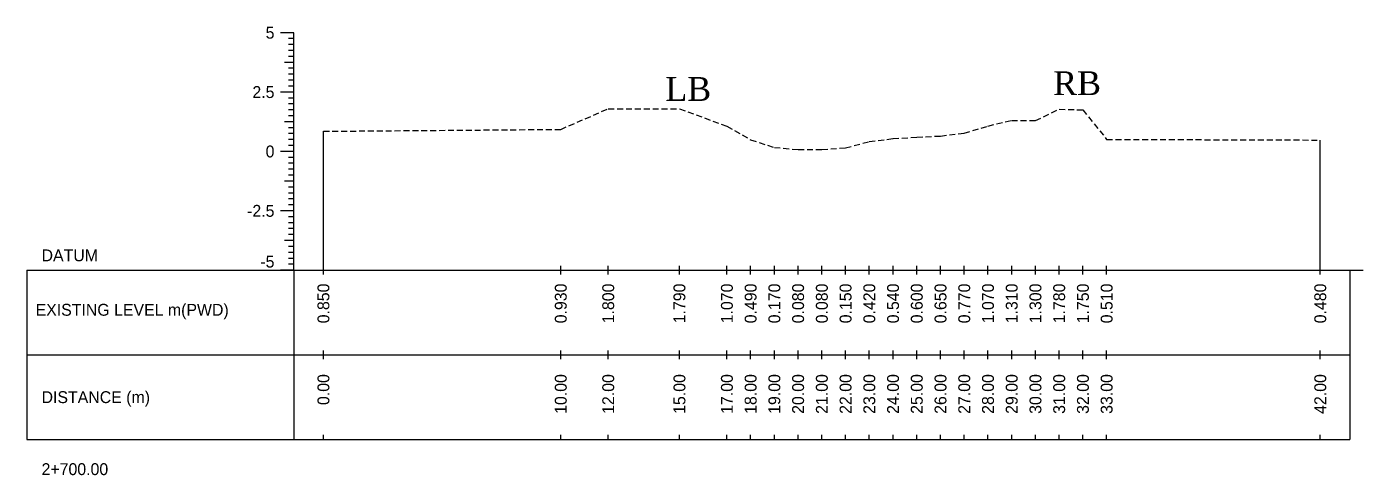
# Model space of a CAD drawing. Header units: inches. Extents: x 3247 to 4722, y -1199 to -293.
# Drawn here: x 4547.9 to 4604.2, y -1108.4 to -1089.5 of the extents above; entities that cross this region are included whole.
import ezdxf
from ezdxf.enums import TextEntityAlignment as Align

# ---------------------------------------------------------------- set-up
doc = ezdxf.new("R2010")
doc.units = ezdxf.units.IN
doc.header["$MEASUREMENT"] = 0
doc.linetypes.add('HIDDEN', pattern=[0.375, 0.25, -0.125])
doc.layers.add('CS_Drawing', color=7, linetype='Continuous')
doc.layers.add('GL', color=3, linetype='HIDDEN')
doc.styles.add('romans', font='romans.shx')

msp = doc.modelspace()

# ---------------------------------------------------------------- linework, layer by layer
at = {"layer": 'CS_Drawing'}
for p, q in [((4559.151, -1089.724), (4558.588, -1089.724)), ((4559.151, -1089.724), (4558.757, -1089.724)), ((4559.151, -1089.724), (4558.926, -1089.724)), ((4559.151, -1089.974), (4558.926, -1089.974)), ((4559.151, -1099.724), (4559.151, -1089.724)), ((4559.151, -1090.224), (4558.926, -1090.224)), ((4559.151, -1090.474), (4558.926, -1090.474)), ((4559.151, -1090.724), (4558.926, -1090.724)), ((4559.151, -1090.974), (4558.757, -1090.974)), ((4559.151, -1090.974), (4558.926, -1090.974)), ((4559.151, -1091.224), (4558.926, -1091.224)), ((4559.151, -1091.474), (4558.926, -1091.474)), ((4559.151, -1091.724), (4558.926, -1091.724)), ((4559.151, -1092.224), (4558.588, -1092.224)), ((4559.151, -1092.224), (4558.757, -1092.224)), ((4559.151, -1091.974), (4558.926, -1091.974)), ((4559.151, -1092.224), (4558.926, -1092.224)), ((4559.151, -1092.474), (4558.926, -1092.474)), ((4559.151, -1092.724), (4558.926, -1092.724)), ((4559.151, -1092.974), (4558.926, -1092.974)), ((4559.151, -1093.474), (4558.757, -1093.474)), ((4559.151, -1093.224), (4558.926, -1093.224)), ((4559.151, -1093.474), (4558.926, -1093.474)), ((4559.151, -1093.724), (4558.926, -1093.724)), ((4559.151, -1093.974), (4558.926, -1093.974)), ((4560.401, -1099.724), (4560.401, -1093.874)), ((4559.151, -1094.224), (4558.926, -1094.224)), ((4559.151, -1094.474), (4558.926, -1094.474)), ((4602.401, -1099.724), (4602.401, -1094.244)), ((4559.151, -1094.724), (4558.588, -1094.724)), ((4559.151, -1094.724), (4558.757, -1094.724)), ((4559.151, -1094.724), (4558.926, -1094.724)), ((4559.151, -1094.974), (4558.926, -1094.974)), ((4559.151, -1095.224), (4558.926, -1095.224)), ((4559.151, -1095.474), (4558.926, -1095.474)), ((4559.151, -1095.724), (4558.926, -1095.724)), ((4559.151, -1095.974), (4558.757, -1095.974)), ((4559.151, -1095.974), (4558.926, -1095.974)), ((4559.151, -1096.224), (4558.926, -1096.224)), ((4559.151, -1096.474), (4558.926, -1096.474)), ((4559.151, -1096.724), (4558.926, -1096.724)), ((4559.151, -1097.224), (4558.588, -1097.224)), ((4559.151, -1097.224), (4558.757, -1097.224)), ((4559.151, -1096.974), (4558.926, -1096.974)), ((4559.151, -1097.224), (4558.926, -1097.224)), ((4559.151, -1097.474), (4558.926, -1097.474)), ((4559.151, -1097.724), (4558.926, -1097.724)), ((4559.151, -1097.974), (4558.926, -1097.974)), ((4559.151, -1098.474), (4558.757, -1098.474)), ((4559.151, -1098.224), (4558.926, -1098.224)), ((4559.151, -1098.474), (4558.926, -1098.474)), ((4559.151, -1098.724), (4558.926, -1098.724)), ((4559.151, -1098.974), (4558.926, -1098.974)), ((4547.901, -1099.724), (4559.151, -1099.724)), ((4547.901, -1099.724), (4547.901, -1106.849)), ((4559.151, -1099.724), (4558.588, -1099.724)), ((4559.151, -1099.724), (4558.757, -1099.724)), ((4559.151, -1099.224), (4558.926, -1099.224)), ((4559.151, -1099.474), (4558.926, -1099.474)), ((4559.151, -1099.724), (4558.926, -1099.724)), ((4559.151, -1099.724), (4603.651, -1099.724)), ((4559.151, -1099.724), (4559.151, -1106.849)), ((4560.401, -1099.911), (4560.401, -1099.536)), ((4570.401, -1099.911), (4570.401, -1099.536)), ((4572.401, -1099.911), (4572.401, -1099.536)), ((4575.401, -1099.911), (4575.401, -1099.536)), ((4577.401, -1099.911), (4577.401, -1099.536)), ((4578.401, -1099.911), (4578.401, -1099.536)), ((4579.401, -1099.911), (4579.401, -1099.536)), ((4580.401, -1099.911), (4580.401, -1099.536)), ((4581.401, -1099.911), (4581.401, -1099.536)), ((4582.401, -1099.911), (4582.401, -1099.536)), ((4583.401, -1099.911), (4583.401, -1099.536)), ((4584.401, -1099.911), (4584.401, -1099.536)), ((4585.401, -1099.911), (4585.401, -1099.536)), ((4586.401, -1099.911), (4586.401, -1099.536)), ((4587.401, -1099.911), (4587.401, -1099.536)), ((4588.401, -1099.911), (4588.401, -1099.536)), ((4589.401, -1099.911), (4589.401, -1099.536)), ((4590.401, -1099.911), (4590.401, -1099.536)), ((4591.401, -1099.911), (4591.401, -1099.536)), ((4592.401, -1099.911), (4592.401, -1099.536)), ((4593.401, -1099.911), (4593.401, -1099.536)), ((4602.401, -1099.911), (4602.401, -1099.536)), ((4603.651, -1099.724), (4604.213, -1099.724)), ((4603.651, -1099.724), (4604.044, -1099.724)), ((4603.651, -1099.724), (4603.876, -1099.724)), ((4603.651, -1099.724), (4603.651, -1106.849)), ((4560.401, -1103.474), (4560.401, -1103.099)), ((4570.401, -1103.474), (4570.401, -1103.099)), ((4572.401, -1103.474), (4572.401, -1103.099)), ((4575.401, -1103.474), (4575.401, -1103.099)), ((4577.401, -1103.474), (4577.401, -1103.099)), ((4578.401, -1103.474), (4578.401, -1103.099)), ((4579.401, -1103.474), (4579.401, -1103.099)), ((4580.401, -1103.474), (4580.401, -1103.099)), ((4581.401, -1103.474), (4581.401, -1103.099)), ((4582.401, -1103.474), (4582.401, -1103.099)), ((4583.401, -1103.474), (4583.401, -1103.099)), ((4584.401, -1103.474), (4584.401, -1103.099)), ((4585.401, -1103.474), (4585.401, -1103.099)), ((4586.401, -1103.474), (4586.401, -1103.099)), ((4587.401, -1103.474), (4587.401, -1103.099)), ((4588.401, -1103.474), (4588.401, -1103.099)), ((4589.401, -1103.474), (4589.401, -1103.099)), ((4590.401, -1103.474), (4590.401, -1103.099)), ((4591.401, -1103.474), (4591.401, -1103.099)), ((4592.401, -1103.474), (4592.401, -1103.099)), ((4593.401, -1103.474), (4593.401, -1103.099)), ((4602.401, -1103.474), (4602.401, -1103.099)), ((4547.901, -1103.286), (4559.151, -1103.286)), ((4559.151, -1103.286), (4603.651, -1103.286)), ((4559.151, -1103.286), (4603.651, -1103.286)), ((4547.901, -1106.849), (4559.151, -1106.849)), ((4559.151, -1106.849), (4603.651, -1106.849)), ((4560.401, -1106.849), (4560.401, -1106.661)), ((4570.401, -1106.849), (4570.401, -1106.661)), ((4572.401, -1106.849), (4572.401, -1106.661)), ((4575.401, -1106.849), (4575.401, -1106.661)), ((4577.401, -1106.849), (4577.401, -1106.661)), ((4578.401, -1106.849), (4578.401, -1106.661)), ((4579.401, -1106.849), (4579.401, -1106.661)), ((4580.401, -1106.849), (4580.401, -1106.661)), ((4581.401, -1106.849), (4581.401, -1106.661)), ((4582.401, -1106.849), (4582.401, -1106.661)), ((4583.401, -1106.849), (4583.401, -1106.661)), ((4584.401, -1106.849), (4584.401, -1106.661)), ((4585.401, -1106.849), (4585.401, -1106.661)), ((4586.401, -1106.849), (4586.401, -1106.661)), ((4587.401, -1106.849), (4587.401, -1106.661)), ((4588.401, -1106.849), (4588.401, -1106.661)), ((4589.401, -1106.849), (4589.401, -1106.661)), ((4590.401, -1106.849), (4590.401, -1106.661)), ((4591.401, -1106.849), (4591.401, -1106.661)), ((4592.401, -1106.849), (4592.401, -1106.661)), ((4593.401, -1106.849), (4593.401, -1106.661)), ((4602.401, -1106.849), (4602.401, -1106.661))]:
    msp.add_line(p, q, dxfattribs=at)
at = {"layer": 'GL'}
msp.add_lwpolyline([(4560.401, -1093.874), (4570.401, -1093.794), (4572.401, -1092.924), (4575.401, -1092.934), (4577.401, -1093.654), (4578.401, -1094.234), (4579.401, -1094.554), (4580.401, -1094.644), (4581.401, -1094.644), (4582.401, -1094.574), (4583.401, -1094.304), (4584.401, -1094.184), (4585.401, -1094.124), (4586.401, -1094.074), (4587.401, -1093.954), (4588.401, -1093.654), (4589.401, -1093.414), (4590.401, -1093.424), (4591.401, -1092.944), (4592.401, -1092.974), (4593.401, -1094.214), (4602.401, -1094.244)], dxfattribs=at)

# ---------------------------------------------------------------- texts
at = {"char_height": 1, "width": 685.10646, "attachment_point": 1, "style": 'romans'}
for s, insert in [('{\\fTimes New Roman|b0|i0|c0|p18;LB}', (4574.809, -1091.593)), ('{\\fTimes New Roman|b0|i0|c0|p18;RB}', (4591.148, -1091.349))]:
    msp.add_mtext(s, dxfattribs=dict(at, insert=insert))
at = {"layer": 'CS_Drawing'}
for s, p in [('5', (4558.338, -1089.724)), ('2.5', (4558.338, -1092.224)), ('0', (4558.338, -1094.724)), ('-2.5', (4558.338, -1097.224))]:
    msp.add_text(s, height=0.5, dxfattribs=at).set_placement(p, align=Align.MIDDLE_RIGHT)
for s, p in [('DATUM', (4548.526, -1099.099)), ('EXISTING LEVEL m(PWD)', (4548.275, -1101.39)), ('DISTANCE (m)', (4548.526, -1105.068)), ('2+700.00', (4548.526, -1108.099))]:
    msp.add_text(s, height=0.5, dxfattribs=at).set_placement(p, align=Align.MIDDLE_LEFT)
msp.add_text('-5', height=0.5, dxfattribs=at).set_placement((4558.338, -1099.611), align=Align.RIGHT)
for s, p in [('0.850', (4560.401, -1100.286)), ('0.930', (4570.401, -1100.286)), ('1.800', (4572.401, -1100.286)), ('1.790', (4575.401, -1100.286)), ('1.070', (4577.401, -1100.286)), ('0.490', (4578.401, -1100.286)), ('0.170', (4579.401, -1100.286)), ('0.080', (4580.401, -1100.286)), ('0.080', (4581.401, -1100.286)), ('0.150', (4582.401, -1100.286)), ('0.420', (4583.401, -1100.286)), ('0.540', (4584.401, -1100.286)), ('0.600', (4585.401, -1100.286)), ('0.650', (4586.401, -1100.286)), ('0.770', (4587.401, -1100.286)), ('1.070', (4588.401, -1100.286)), ('1.310', (4589.401, -1100.286)), ('1.300', (4590.401, -1100.286)), ('1.780', (4591.401, -1100.286)), ('1.750', (4592.401, -1100.286)), ('0.510', (4593.401, -1100.286)), ('0.480', (4602.401, -1100.286)), ('0.00', (4560.401, -1104.099)), ('10.00', (4570.401, -1104.099)), ('12.00', (4572.401, -1104.099)), ('15.00', (4575.401, -1104.099)), ('17.00', (4577.401, -1104.099)), ('18.00', (4578.401, -1104.099)), ('19.00', (4579.401, -1104.099)), ('20.00', (4580.401, -1104.099)), ('21.00', (4581.401, -1104.099)), ('22.00', (4582.401, -1104.099)), ('23.00', (4583.401, -1104.099)), ('24.00', (4584.401, -1104.099)), ('25.00', (4585.401, -1104.099)), ('26.00', (4586.401, -1104.099)), ('27.00', (4587.401, -1104.099)), ('28.00', (4588.401, -1104.099)), ('29.00', (4589.401, -1104.099)), ('30.00', (4590.401, -1104.099)), ('31.00', (4591.401, -1104.099)), ('32.00', (4592.401, -1104.099)), ('33.00', (4593.401, -1104.099)), ('42.00', (4602.401, -1104.099))]:
    msp.add_text(s, height=0.5, rotation=90, dxfattribs=at).set_placement(p, align=Align.MIDDLE_RIGHT)

doc.saveas('drawing.dxf')
